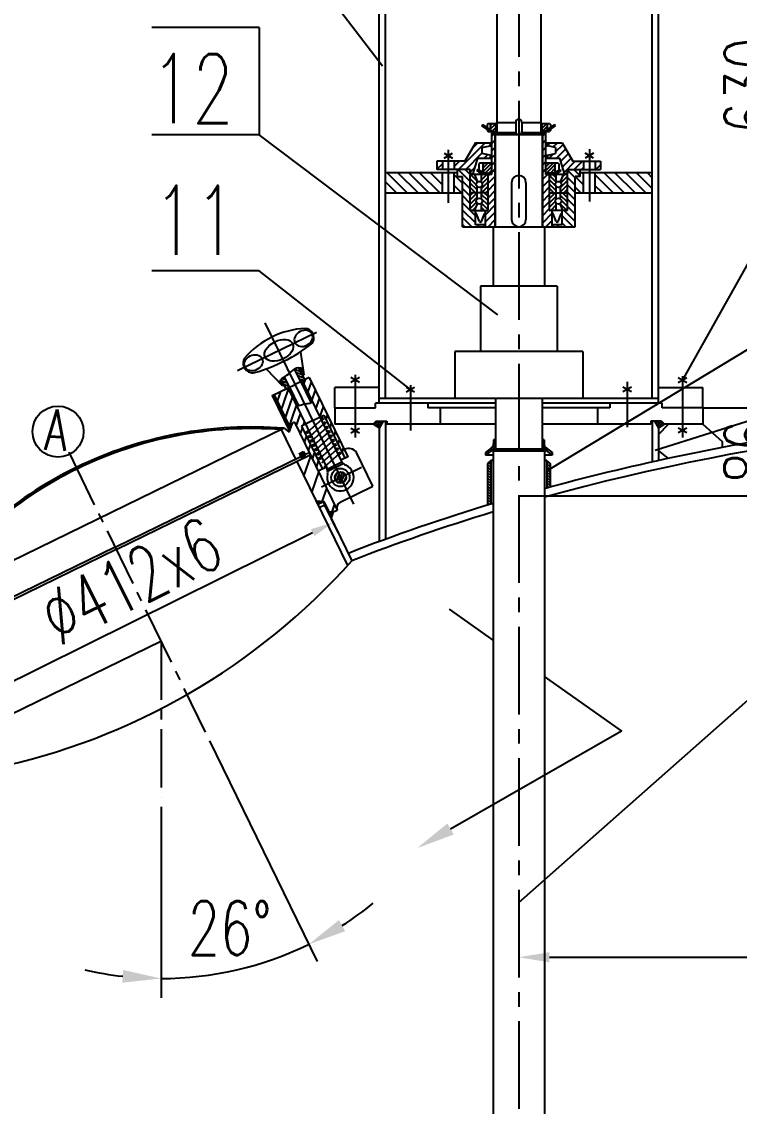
# Model space of a CAD drawing. Extents: x 946 to 3405, y -336 to 946.
# Drawn here: x 1043.8 to 1090.6, y 690.7 to 761.4 of the extents above; entities that cross this region are included whole.
import ezdxf

# ---------------------------------------------------------------- set-up
doc = ezdxf.new("R2010")
doc.units = 0
doc.header["$MEASUREMENT"] = 0
doc.linetypes.add('ACAD_ISO02W100', pattern=[15, 12, -3])
doc.linetypes.add('CENTER2', pattern=[28.575, 19.05, -3.175, 3.175, -3.175])
doc.layers.get('0').update_dxf_attribs({"linetype": 'CONTINUOUS'})
doc.layers.get('DEFPOINTS').update_dxf_attribs({"linetype": 'CONTINUOUS'})
for name, color, linetype in [('1轮廓实线层', 7, 'CONTINUOUS'), ('5剖面线层', 2, 'CONTINUOUS'), ('6文字层', 3, 'CONTINUOUS'), ('中心线', 1, 'CENTER2'), ('标注线', 3, 'CONTINUOUS'), ('粗实线', 7, 'CONTINUOUS'), ('细实线', 4, 'CONTINUOUS'), ('虚线', 2, 'ACAD_ISO02W100')]:
    doc.layers.add(name, color=color, linetype=linetype)
doc.styles.add('STYLE1', font='romans.shx', dxfattribs={"width": 0.7, "height": 3.5, "bigfont": 'hz129.shx'})
doc.dimstyles.new('ISO-25', dxfattribs={"dimtxt": 2.5, "dimasz": 2.5, "dimexe": 1.25, "dimexo": 0.625, "dimtad": 1, "dimdec": 0, "dimlfac": 4, "dimdsep": 46, "dimtxsty": 'STYLE1', "dimcen": 0, "dimclrd": 256, "dimclre": 256, "dimclrt": 256, "dimadec": 0, "dimazin": 0, "dimtfac": 1, "dimtdec": 0, "dimtmove": 0, "dimatfit": 3, "dimfxl": 1, "dimtolj": 1, "dimtzin": 0, "dimarcsym": 0})
doc.dimstyles.get("Standard").update_dxf_attribs({"dimtxt": 2.5, "dimasz": 2.5, "dimexe": 1.25, "dimexo": 0.625, "dimtad": 1, "dimdec": 0, "dimlfac": 4, "dimzin": 4, "dimdsep": 46, "dimtxsty": 'STYLE1', "dimcen": 0, "dimclrd": 256, "dimclre": 256, "dimclrt": 256, "dimadec": 0, "dimazin": 0, "dimtfac": 1, "dimtdec": 0, "dimtmove": 0, "dimatfit": 3, "dimfxl": 1, "dimtolj": 1, "dimtzin": 0, "dimarcsym": 0})
pattern_1 = [(45, (1342.31885, 1103.3394), (0.2358201, -0.2358201), [])]
pattern_2 = [(135, (1382.1923, 1126.76733), (0.35373017, 0.35373017), [])]
pattern_3 = [(45, (1342.31885, 1103.3394), (0.14149207, -0.14149207), [])]
pattern_4 = [(135, (1342.31885, 1103.3394), (0.14149207, 0.14149207), [])]
pattern_5 = [(135, (1342.31885, 1103.3394), (0.2358201, 0.2358201), [])]
pattern_6 = [(225, (903.54161, 856.90029), (-0.11791006, 0.11791006), [])]
pattern_7 = [(45, (1104.10958, 759.10828), (0.08984746, -0.08984746), []), (315, (1104.10958, 759.10828), (-0.08984746, -0.08984746), [])]

# ---------------------------------------------------------------- blocks, each defined once
blk = doc.blocks.new('*D268')
at = {"layer": 'DEFPOINTS', "color": 0}
for p in [(1088.259, 736.204), (1093.874, 736.204), (1076.253, 730.47)]:
    blk.add_point(p, dxfattribs=at)
at = {"layer": '标注线', "lineweight": -2}
for p, q in [((1088.259, 736.204), (1095.124, 736.204)), ((1093.874, 731.97), (1093.874, 734.704)), ((1076.253, 730.47), (1095.124, 730.47))]:
    blk.add_line(p, q, dxfattribs=at)
at = {"layer": '标注线'}
for points in [[(1093.624, 734.704), (1094.124, 734.704), (1093.874, 736.204)], [(1093.624, 731.97), (1094.124, 731.97), (1093.874, 730.47)]]:
    blk.add_solid(points, dxfattribs=at)
at = {"layer": '标注线', "insert": (1091.424, 733.337), "char_height": 3.5, "attachment_point": 5, "rotation": 90, "style": 'STYLE1'}
blk.add_mtext('\\A1;86', dxfattribs=at)
blk = doc.blocks.new('*D269')
at = {"layer": 'DEFPOINTS', "color": 0}
for p in [(1085.357, 778.207), (1093.874, 778.207), (1088.259, 736.204)]:
    blk.add_point(p, dxfattribs=at)
at = {"layer": '标注线', "lineweight": -2}
for p, q in [((1085.357, 778.207), (1095.124, 778.207)), ((1093.874, 737.704), (1093.874, 776.707)), ((1088.259, 736.204), (1095.124, 736.204))]:
    blk.add_line(p, q, dxfattribs=at)
at = {"layer": '标注线'}
for points in [[(1093.624, 776.707), (1094.124, 776.707), (1093.874, 778.207)], [(1093.624, 737.704), (1094.124, 737.704), (1093.874, 736.204)]]:
    blk.add_solid(points, dxfattribs=at)
at = {"layer": '标注线', "insert": (1091.424, 757.205), "char_height": 3.5, "attachment_point": 5, "rotation": 90, "style": 'STYLE1'}
blk.add_mtext('\\A1;630', dxfattribs=at)
blk = doc.blocks.new('*D274')
at = {"layer": 'DEFPOINTS', "color": 0}
for p in [(1076.253, 702.633), (1122.919, 702.561), (1122.919, 700.398)]:
    blk.add_point(p, dxfattribs=at)
at = {"layer": '标注线', "lineweight": -2}
for p, q in [((1076.253, 702.008), (1076.253, 699.148)), ((1122.919, 701.936), (1122.919, 699.148)), ((1078.253, 700.398), (1120.919, 700.398))]:
    blk.add_line(p, q, dxfattribs=at)
at = {"layer": '标注线'}
for points in [[(1078.253, 700.731), (1078.253, 700.065), (1076.253, 700.398)], [(1120.919, 700.731), (1120.919, 700.065), (1122.919, 700.398)]]:
    blk.add_solid(points, dxfattribs=at)
at = {"layer": '标注线', "insert": (1100.121, 702.848), "char_height": 3.5, "attachment_point": 5, "style": 'STYLE1'}
blk.add_mtext('\\A1;700', dxfattribs=at)
blk = doc.blocks.new('*D276')
at = {"layer": 'DEFPOINTS', "color": 0}
for p in [(1064.15, 728.739), (1064.473, 728.086), (1040.278, 716.096)]:
    blk.add_point(p, dxfattribs=at)
at = {"layer": '标注线', "lineweight": -2}
for p, q in [((1064.473, 728.086), (1063.595, 729.859)), ((1041.299, 717.416), (1062.806, 728.073)), ((1040.278, 716.096), (1039.4, 717.87))]:
    blk.add_line(p, q, dxfattribs=at)
at = {"layer": '标注线'}
for points in [[(1062.695, 728.297), (1062.917, 727.849), (1064.15, 728.739)], [(1041.188, 717.64), (1041.41, 717.192), (1039.955, 716.75)]]:
    blk.add_solid(points, dxfattribs=at)
at = {"layer": '标注线', "insert": (1050.964, 724.94), "char_height": 3.5, "attachment_point": 5, "rotation": 26.36021, "style": 'STYLE1'}
blk.add_mtext('\\A1;%%c412x6', dxfattribs=at)
blk = doc.blocks.new('*D340')
at = {"layer": '6文字层', "lineweight": -2}
for p, q in [((1067.597, 795.74), (998.501, 795.74)), ((999.751, 793.24), (999.751, 498.134)), ((1023.894, 495.634), (998.501, 495.634))]:
    blk.add_line(p, q, dxfattribs=at)
at = {"layer": '6文字层'}
for points in [[(999.334, 793.24), (1000.167, 793.24), (999.751, 795.74)], [(999.334, 498.134), (1000.167, 498.134), (999.751, 495.634)]]:
    blk.add_solid(points, dxfattribs=at)
at = {"layer": 'DEFPOINTS', "color": 0}
for p in [(1068.222, 795.74), (999.751, 495.634), (1024.519, 495.634)]:
    blk.add_point(p, dxfattribs=at)
at = {"layer": '6文字层', "insert": (997.376, 640), "char_height": 3.5, "attachment_point": 5, "rotation": 90, "style": 'STYLE1'}
blk.add_mtext('\\A1;4502', dxfattribs=at)

msp = doc.modelspace()

# ---------------------------------------------------------------- hatches: boundary and pattern name
at = {"layer": '5剖面线层'}
h = msp.add_hatch(dxfattribs=at)
h.set_pattern_fill('ANSI31', color=256, scale=0.667, angle=26, style=0)
h.set_pattern_definition([(71, (1001.406565, 634.09803), (-0.07883261, 0.027144245), [])])
h.paths.add_polyline_path([(1062.1362, 738.31218), (1062.22501, 738.35549), (1062.16852, 738.76668, 0.12971807), (1061.88452, 738.82818)])
h.paths.add_polyline_path([(1060.74963, 738.05079), (1060.62251, 737.87406), (1060.82039, 737.67042), (1060.91309, 737.71563)])
h = msp.add_hatch(dxfattribs=at)
h.set_pattern_fill('ANSI31', color=256, scale=1.334, angle=116, style=0)
h.set_pattern_definition([(161, (1005.61975, 636.15294), (-0.0542885, -0.15766522), [])])
h.paths.add_polyline_path([(1060.96478, 738.22326, -0.01013665), (1060.79569, 738.11483), (1060.74963, 738.05079), (1061.05011, 737.43471), (1061.29187, 737.55262)])
h.paths.add_polyline_path([(1062.02756, 737.91144), (1062.27321, 738.03125), (1061.88452, 738.82818, 0.12111753), (1061.62366, 738.75153, -0.0002781), (1061.61967, 738.74774)])
h = msp.add_hatch(dxfattribs=at)
h.set_pattern_fill('ANSI31', color=256, scale=0.1334, angle=26, style=0)
h.set_pattern_definition([(71, (1081.81563, 732.1742), (-0.40047, 0.137893), [])])
h.paths.add_polyline_path([(1061.36608, 734.85951), (1061.4895, 735.21476), (1061.61464, 735.27579), (1063.17662, 732.07326), (1063.44709, 732.20518), (1062.07694, 735.01442), (1062.3415, 735.14346), (1061.19057, 737.50321), (1060.29072, 737.06433)])
h.paths.add_polyline_path([(1060.29072, 737.06433), (1060.17082, 737.00585), (1061.30434, 734.68179), (1061.36608, 734.85951)])
h.paths.add_polyline_path([(1063.27979, 735.60109), (1063.54436, 735.73013), (1064.91451, 732.92089), (1065.10785, 733.01519), (1062.58676, 738.18418), (1062.12886, 737.96085)])
h = msp.add_hatch(dxfattribs=at)
h.set_pattern_fill('ANSI31', color=256, style=0)
h.set_pattern_definition([(135, (2245.8386, 27.42473), (0.088388348, 0.088388348), [])])
h.paths.add_polyline_path([(1077.77002, 733.72237), (1077.77018, 734.11795), (1077.90358, 734.11795), (1077.90358, 733.85508, 0.23023898), (1078.03113, 733.59277), (1078.42051, 733.28705), (1078.42051, 733.11745), (1077.84671, 733.56796, -0.2252383)])
h.paths.add_polyline_path([(1074.60193, 734.11795), (1074.73533, 734.11795), (1074.73533, 733.72535, -0.23023898), (1074.6588, 733.56796), (1074.08501, 733.11745), (1074.08501, 733.28705), (1074.47438, 733.59277, 0.23023898), (1074.60193, 733.85508)])
edge = h.paths.add_edge_path()
edge.add_line((1074.21841, 732.58385), (1074.41851, 732.78395))
edge.add_line((1074.41851, 732.78395), (1074.41851, 729.92921))
edge.add_spline(control_points=[(1074.41851, 729.92921), (1074.35176, 729.909), (1074.28506, 729.88875), (1074.21841, 729.86846)], knot_values=[4.16538475, 4.16538475, 4.16538475, 4.16538475, 4.16788297, 4.16788297, 4.16788297, 4.16788297], degree=3, periodic=0)
edge.add_line((1074.21841, 729.86846), (1074.21841, 732.58385))
edge = h.paths.add_edge_path()
edge.add_line((1078.08701, 732.78395), (1078.28711, 732.58385))
edge.add_line((1078.28711, 732.58385), (1078.28711, 731.03835))
edge.add_spline(control_points=[(1078.28711, 731.03835), (1078.22036, 731.02025), (1078.15366, 731.00212), (1078.08701, 730.98394)], knot_values=[4.21305127, 4.21305127, 4.21305127, 4.21305127, 4.21548247, 4.21548247, 4.21548247, 4.21548247], degree=3, periodic=0)
edge.add_line((1078.08701, 730.98394), (1078.08701, 732.78395))
h = msp.add_hatch(dxfattribs=at)
h.set_pattern_fill('ANSI31', color=256, scale=6.67, angle=26, style=0)
h.set_pattern_definition([(71, (1007.6247, 632.0422), (-0.788326, 0.2714424), [])])
h.paths.add_polyline_path([(1062.65377, 733.14525), (1061.77064, 732.71452), (1063.0147, 730.16383, -0.51926139), (1063.86176, 730.02789, -0.01027), (1063.8708, 730.00834), (1064.21236, 729.94967)])
h.paths.add_polyline_path([(1064.40813, 729.54828), (1064.21236, 729.94967), (1063.8708, 730.00834, -0.24067724), (1063.84235, 729.53197), (1063.88617, 729.44212), (1064.15232, 729.42351)])
h.paths.add_polyline_path([(1063.0147, 730.16383), (1063.02672, 730.13918), (1063.10355, 730.1338), (1063.56454, 730.10157), (1063.84235, 729.53197, 0.25156906), (1063.86176, 730.02789, 0.51926139)])
h = msp.add_hatch(dxfattribs=at)
h.set_pattern_fill('ANSI37', color=256, scale=0.5336, angle=116, style=0)
h.set_pattern_definition([(161, (1007.624676, 632.04223), (-0.021715396, -0.06306609), []), (251, (1007.624676, 632.04223), (0.06306609, -0.021715396), [])])
h.paths.add_polyline_path([(1063.10355, 730.1338), (1063.02672, 730.13918), (1063.14489, 729.89689), (1063.50459, 730.07233), (1063.79883, 729.46905, 0.03652286), (1063.84235, 729.53197), (1063.56454, 730.10157)])
h.paths.add_polyline_path([(1063.88617, 729.44212), (1063.84235, 729.53197, -0.03652286), (1063.79883, 729.46905), (1064.01365, 729.02859), (1064.14751, 729.42385)])
at = {"layer": '标注线'}
h = msp.add_hatch(dxfattribs=at)
h.set_pattern_fill('ANSI31', color=256, scale=1.334, angle=-90, style=0)
h.set_pattern_definition([(225, (902.61909, 870.9952), (-0.11791006, 0.11791006), [])])
h.paths.add_polyline_path([(1077.75351, 754.74913), (1078.11065, 754.74913), (1078.11065, 754.21553), (1077.75351, 754.21553)])
h.paths.add_polyline_path([(1077.68681, 754.71578), (1077.74457, 754.74913), (1077.75351, 754.74913), (1077.75351, 754.21553), (1077.74457, 754.21553), (1077.68681, 754.24888)])
h.paths.add_polyline_path([(1074.75201, 754.74913), (1074.76094, 754.74913), (1074.81871, 754.71578), (1074.81871, 754.24888), (1074.76094, 754.21553), (1074.75201, 754.21553)])
h.paths.add_polyline_path([(1074.75201, 754.21553), (1074.39486, 754.21553), (1074.39486, 754.74913), (1074.75201, 754.74913)])
h = msp.add_hatch(dxfattribs=at)
h.set_pattern_fill('ANSI31', color=256, scale=2.668, angle=90, style=0)
h.set_pattern_definition(pattern_1)
h.paths.add_polyline_path([(1074.25176, 751.41413), (1074.48521, 751.41413), (1074.48521, 754.14883), (1074.71866, 754.14883), (1074.71866, 748.07913), (1074.71866, 748.01243), (1074.08501, 748.01243), (1074.08501, 748.90623, -0.00234515), (1074.08591, 748.90635, 0.00234515), (1074.08501, 748.90623), (1074.08501, 749.07963), (1074.21841, 749.07963, 0.41421356), (1074.25176, 749.11298)])
h = msp.add_hatch(dxfattribs=at)
h.set_pattern_fill('ANSI31', color=256, scale=2.668, angle=90, style=0)
h.set_pattern_definition(pattern_1)
h.paths.add_polyline_path([(1078.25376, 751.41413), (1078.02031, 751.41413), (1078.02031, 754.14883), (1077.78686, 754.14883), (1077.78686, 748.07913), (1077.78686, 748.01243), (1078.42051, 748.01243), (1078.42051, 748.90623, 0.00837617), (1078.41728, 748.90664, -0.00837617), (1078.42051, 748.90623), (1078.42051, 749.07963), (1078.28711, 749.07963, -0.41421356), (1078.25376, 749.11298)])
h = msp.add_hatch(dxfattribs=at)
h.set_pattern_fill('ANSI31', color=256, scale=2.668, angle=90, style=0)
h.set_pattern_definition(pattern_1)
h.paths.add_polyline_path([(1081.58876, 751.74763), (1081.23858, 751.74763), (1081.23858, 752.28123), (1081.58876, 752.28123)])
h.paths.add_polyline_path([(1079.78067, 752.28123), (1080.47153, 752.28123), (1080.47153, 751.74763), (1079.42101, 751.74763), (1079.42101, 751.48083), (1079.22091, 751.48083), (1078.92076, 752.48133), (1078.12036, 752.48133), (1078.12036, 752.68143), (1078.65396, 752.78148), (1078.65396, 753.18168), (1078.12036, 753.28173), (1078.12036, 753.48183), (1079.08751, 753.48183)])
h.paths.add_polyline_path([(1073.58476, 752.48133), (1073.28461, 751.48083), (1073.08451, 751.48083), (1073.08451, 751.74763), (1072.03398, 751.74763), (1072.03398, 752.28123), (1072.72484, 752.28123), (1073.41801, 753.48183), (1074.38516, 753.48183), (1074.38516, 753.28173), (1073.85156, 753.18168), (1073.85156, 752.78148), (1074.38516, 752.68143), (1074.38516, 752.48133)])
h.paths.add_polyline_path([(1070.91676, 752.28123), (1071.26693, 752.28123), (1071.26693, 751.74763), (1070.91676, 751.74763)])
h = msp.add_hatch(dxfattribs=at)
h.set_pattern_fill('ANSI31', color=256, scale=4.002, style=0)
h.set_pattern_definition(pattern_2)
h.paths.add_polyline_path([(1072.03398, 751.54753), (1072.25076, 751.54753), (1072.25076, 751.28073), (1072.58426, 751.28073), (1072.58426, 750.21353), (1072.03398, 750.21353)])
h.paths.add_polyline_path([(1071.26693, 751.54753), (1071.26693, 750.21353), (1067.54841, 750.21353), (1067.54841, 751.54753)])
h = msp.add_hatch(dxfattribs=at)
h.set_pattern_fill('ANSI31', color=256, scale=2.668, style=0)
h.set_pattern_definition(pattern_5)
h.paths.add_polyline_path([(1073.08451, 749.07963), (1073.25126, 749.07963), (1073.41801, 749.07963), (1073.41801, 748.90623, 0.00245874), (1073.41706, 748.90636, -0.00245874), (1073.41801, 748.90623), (1073.41801, 748.14583), (1074.01831, 748.14583), (1074.01831, 748.01243), (1072.58426, 748.01243), (1072.58426, 751.28073), (1072.25076, 751.28073), (1072.25076, 751.74763), (1073.08451, 751.74763), (1073.08451, 751.48083)])
h = msp.add_hatch(dxfattribs=at)
h.set_pattern_fill('ANSI31', color=256, scale=1.334, angle=-90, style=0)
h.set_pattern_definition(pattern_6)
h.paths.add_polyline_path([(1074.38516, 751.54237), (1074.33633, 751.51418), (1073.89863, 751.51418), (1073.89863, 752.18118), (1074.33633, 752.18118), (1074.38516, 752.15299)])
h.paths.add_polyline_path([(1074.38516, 752.15299), (1074.45186, 752.11448), (1074.45186, 751.58088), (1074.38516, 751.54237)])
h = msp.add_hatch(dxfattribs=at)
h.set_pattern_fill('ANSI31', color=256, scale=1.334, angle=-90, style=0)
h.set_pattern_definition(pattern_6)
h.paths.add_polyline_path([(1078.60689, 751.51418), (1078.16919, 751.51418), (1078.12036, 751.54237), (1078.12036, 752.15299), (1078.16919, 752.18118), (1078.60689, 752.18118)])
h.paths.add_polyline_path([(1078.12036, 751.54237), (1078.05366, 751.58088), (1078.05366, 752.11448), (1078.12036, 752.15299)])
h = msp.add_hatch(dxfattribs=at)
h.set_pattern_fill('ANSI31', color=256, scale=2.668, style=0)
h.set_pattern_definition(pattern_5)
h.paths.add_polyline_path([(1079.92126, 751.28073), (1080.25476, 751.28073), (1080.25476, 751.74763), (1079.42101, 751.74763), (1079.42101, 751.48083), (1079.42101, 749.07963), (1079.25426, 749.07963), (1079.08751, 749.07963), (1079.08751, 748.90623, -0.00245874), (1079.08845, 748.90636, 0.00245874), (1079.08751, 748.90623), (1079.08751, 748.14583), (1078.48721, 748.14583), (1078.48721, 748.01243), (1079.92126, 748.01243)])
h = msp.add_hatch(dxfattribs=at)
h.set_pattern_fill('ANSI31', color=256, scale=4.002, style=0)
h.set_pattern_definition(pattern_2)
h.paths.add_polyline_path([(1084.95711, 751.54753), (1084.95711, 750.21353), (1081.23858, 750.21353), (1081.23858, 751.54753)])
h.paths.add_polyline_path([(1079.92126, 751.28073), (1080.25476, 751.28073), (1080.25476, 751.54753), (1080.47153, 751.54753), (1080.47153, 750.21353), (1079.92126, 750.21353)])
h = msp.add_hatch(dxfattribs=at)
h.set_pattern_fill('ANSI31', color=256, scale=1.6008, angle=90, style=0)
h.set_pattern_definition(pattern_3)
h.paths.add_polyline_path([(1073.81874, 750.90073), (1073.81874, 751.41413), (1074.25176, 751.41413), (1074.25176, 750.22732), (1073.81874, 750.22732), (1073.81874, 750.64407, 0.18267581), (1073.86725, 750.7724, 0.18267581)])
h.paths.add_polyline_path([(1073.52772, 749.5539), (1073.52772, 749.46705), (1073.3792, 749.07963), (1073.25126, 749.07963), (1073.08451, 749.07963), (1073.08451, 750.22732), (1073.52772, 750.22732), (1073.52772, 749.81056, 0.18267581), (1073.47921, 749.68223, 0.18267581)])
h = msp.add_hatch(dxfattribs=at)
h.set_pattern_fill('ANSI31', color=256, scale=1.6008, style=0)
h.set_pattern_definition(pattern_4)
h.paths.add_polyline_path([(1073.52772, 750.22732), (1073.08451, 750.22732), (1073.08451, 751.41413), (1073.3642, 751.41413), (1073.52772, 750.98758), (1073.52772, 750.90073, 0.18267581), (1073.47921, 750.7724, 0.18267581), (1073.52772, 750.64407)])
h = msp.add_hatch(dxfattribs=at)
h.set_pattern_fill('ANSI31', color=256, scale=1.6008, style=0)
h.set_pattern_definition(pattern_4)
h.paths.add_polyline_path([(1078.25376, 751.41413), (1078.48721, 751.41413), (1078.49052, 751.41567), (1078.68677, 751.41567), (1078.68677, 750.90073, 0.18267581), (1078.63827, 750.7724, 0.18267581), (1078.68677, 750.64407), (1078.68677, 750.22732), (1078.25376, 750.22732)])
h = msp.add_hatch(dxfattribs=at)
h.set_pattern_fill('ANSI31', color=256, scale=1.6008, angle=90, style=0)
h.set_pattern_definition(pattern_3)
h.paths.add_polyline_path([(1079.42101, 750.22732), (1078.9778, 750.22732), (1078.9778, 750.64407, 0.18267581), (1079.0263, 750.7724, 0.18267581), (1078.9778, 750.90073), (1078.9778, 750.98758), (1079.14191, 751.41567), (1079.42101, 751.41567)])
h = msp.add_hatch(dxfattribs=at)
h.set_pattern_fill('ANSI31', color=256, scale=1.6008, style=0)
h.set_pattern_definition(pattern_4)
h.paths.add_polyline_path([(1074.25176, 749.11298, -0.41421356), (1074.21841, 749.07963), (1073.81874, 749.07963), (1073.81874, 749.5539, 0.18267581), (1073.86725, 749.68223, 0.18267581), (1073.81874, 749.81056), (1073.81874, 750.22732), (1074.25176, 750.22732)])
h = msp.add_hatch(dxfattribs=at)
h.set_pattern_fill('ANSI31', color=256, scale=1.6008, angle=90, style=0)
h.set_pattern_definition(pattern_3)
h.paths.add_polyline_path([(1078.68677, 749.5539), (1078.68677, 749.07963), (1078.42051, 749.07963), (1078.28711, 749.07963, -0.41421356), (1078.25376, 749.11298), (1078.25376, 750.22732), (1078.68677, 750.22732), (1078.68677, 749.81056, 0.18267581), (1078.63827, 749.68223, 0.18267581)])
h = msp.add_hatch(dxfattribs=at)
h.set_pattern_fill('ANSI31', color=256, scale=1.6008, style=0)
h.set_pattern_definition(pattern_4)
h.paths.add_polyline_path([(1078.9778, 750.22732), (1079.42101, 750.22732), (1079.42101, 749.07963), (1079.12632, 749.07963), (1078.9778, 749.46705), (1078.9778, 749.5539, 0.18267581), (1079.0263, 749.68223, 0.18267581), (1078.9778, 749.81056)])
h = msp.add_hatch(dxfattribs=at)
h.set_pattern_fill('ANSI37', color=256, scale=0.04002, angle=90, style=0)
h.set_pattern_definition(pattern_7)
h.paths.add_polyline_path([(1067.14821, 734.87731), (1066.74801, 735.13933), (1066.94811, 735.33943), (1067.41501, 735.33943)])
h = msp.add_hatch(dxfattribs=at)
h.set_pattern_fill('ANSI37', color=256, scale=0.04002, angle=90, style=0)
h.set_pattern_definition(pattern_7)
h.paths.add_polyline_path([(1085.35731, 734.87731), (1085.09051, 735.33943), (1085.55741, 735.33943), (1085.75751, 735.13933)])
at = {"layer": '细实线'}
for points in [[(1063.50935, 735.51243, 1), (1063.39698, 735.45762, 1)], [(1063.64636, 735.23151, 1), (1063.53399, 735.1767, 1)], [(1063.64636, 735.23151, 1), (1063.53399, 735.1767, 1)], [(1062.54248, 734.62015, 1), (1062.41746, 734.62015, 1)], [(1063.78338, 734.95058, 1), (1063.67101, 734.89578, 1)], [(1063.78338, 734.95058, 1), (1063.67101, 734.89578, 1)], [(1063.92039, 734.66966, 1), (1063.80802, 734.61485, 1)], [(1063.92039, 734.66966, 1), (1063.80802, 734.61485, 1)], [(1062.67317, 734.36663, 1), (1062.5608, 734.31182, 1)], [(1062.6795, 734.33922, 1), (1062.55448, 734.33922, 1)], [(1062.6795, 734.33922, 1), (1062.55448, 734.33922, 1)], [(1062.81019, 734.0857, 1), (1062.69782, 734.0309, 1)], [(1062.81019, 734.0857, 1), (1062.69782, 734.0309, 1)], [(1062.81651, 734.0583, 1), (1062.69149, 734.0583, 1)], [(1062.81651, 734.0583, 1), (1062.69149, 734.0583, 1)], [(1062.9472, 733.80478, 1), (1062.83483, 733.74997, 1)], [(1062.9472, 733.80478, 1), (1062.83483, 733.74997, 1)], [(1062.95353, 733.77738, 1), (1062.82851, 733.77738, 1)], [(1062.95353, 733.77738, 1), (1062.82851, 733.77738, 1)], [(1064.05741, 734.38874, 1), (1063.94504, 734.33393, 1)], [(1064.05741, 734.38874, 1), (1063.94504, 734.33393, 1)], [(1064.19442, 734.10781, 1), (1064.08206, 734.05301, 1)], [(1064.19442, 734.10781, 1), (1064.08206, 734.05301, 1)], [(1064.33144, 733.82689, 1), (1064.21907, 733.77208, 1)], [(1064.33144, 733.82689, 1), (1064.21907, 733.77208, 1)], [(1063.08422, 733.52385, 1), (1062.97185, 733.46905, 1)], [(1063.08422, 733.52385, 1), (1062.97185, 733.46905, 1)], [(1063.09054, 733.49645, 1), (1062.96552, 733.49645, 1)], [(1063.09054, 733.49645, 1), (1062.96552, 733.49645, 1)], [(1063.22123, 733.24293, 1), (1063.10886, 733.18812, 1)], [(1063.22123, 733.24293, 1), (1063.10886, 733.18812, 1)], [(1063.22756, 733.21553, 1), (1063.10254, 733.21553, 1)], [(1063.22756, 733.21553, 1), (1063.10254, 733.21553, 1)], [(1064.46846, 733.54596, 1), (1064.35609, 733.49116, 1)], [(1064.46846, 733.54596, 1), (1064.35609, 733.49116, 1)], [(1064.60547, 733.26504, 1), (1064.4931, 733.21023, 1)], [(1064.60547, 733.26504, 1), (1064.4931, 733.21023, 1)], [(1063.35825, 732.96201, 1), (1063.24588, 732.9072, 1)], [(1063.35825, 732.96201, 1), (1063.24588, 732.9072, 1)], [(1063.36458, 732.9346, 1), (1063.23955, 732.9346, 1)], [(1063.49527, 732.68108, 1), (1063.3829, 732.62628, 1)], [(1063.49527, 732.68108, 1), (1063.3829, 732.62628, 1)], [(1063.63228, 732.40016, 1), (1063.51991, 732.34535, 1)], [(1063.63228, 732.40016, 1), (1063.51991, 732.34535, 1)]]:
    msp.add_hatch(color=256, dxfattribs=at).paths.add_polyline_path(points)
h = msp.add_hatch(dxfattribs=at)
h.set_pattern_fill('ANSI37', color=256, scale=0.5336, angle=36, style=0)
h.set_pattern_definition([(81, (1001.406565, 634.09803), (-0.065878812, 0.01043418), []), (171, (1001.406565, 634.09803), (-0.01043418, -0.065878812), [])])
h.paths.add_polyline_path([(1062.03546, 733.03209, 1.1034435), (1062.30624, 733.16416), (1062.21453, 733.3522), (1061.94375, 733.22013)])
h = msp.add_hatch(dxfattribs=at)
h.set_pattern_fill('ANSI31', color=256, scale=1.334, angle=26, style=0)
h.set_pattern_definition([(71, (1001.40656, 634.09803), (-0.15766522, 0.0542885), [])])
h.paths.add_polyline_path([(1064.61925, 731.66408), (1064.45483, 732.00119, 0.41421356), (1064.28214, 731.49966)])
h.paths.add_polyline_path([(1064.95636, 731.8285, 0.41421356), (1064.45483, 732.00119), (1064.61925, 731.66408)])
h.paths.add_polyline_path([(1064.61925, 731.66408), (1064.78367, 731.32697, 0.41421356), (1064.95636, 731.8285)])
h.paths.add_polyline_path([(1064.61925, 731.66408), (1064.28214, 731.49966, 0.41421356), (1064.78367, 731.32697)])

# ---------------------------------------------------------------- linework, layer by layer
for p, q in [((1074.25176, 754.74913), (1074.18506, 754.68243)), ((1074.25176, 754.74913), (1074.18506, 754.68243)), ((1074.18506, 754.68243), (1074.18506, 754.28223)), ((1074.18506, 754.68243), (1074.18506, 754.28223)), ((1074.25176, 754.74913), (1074.81871, 754.74913)), ((1074.39486, 754.74913), (1074.39486, 754.21553)), ((1074.81871, 754.81583), (1074.81871, 754.21553)), ((1077.68681, 754.81583), (1077.68681, 754.21553)), ((1077.68681, 754.74913), (1078.25376, 754.74913)), ((1078.11065, 754.74913), (1078.11065, 754.21553)), ((1078.25376, 754.74913), (1078.32046, 754.68243)), ((1078.32046, 754.68243), (1078.32046, 754.28223)), ((1074.18506, 754.28223), (1074.25176, 754.21553)), ((1074.18506, 754.28223), (1074.25176, 754.21553)), ((1074.25176, 754.21553), (1074.82538, 754.21553)), ((1074.48521, 751.41413), (1074.48521, 754.14883)), ((1074.48521, 754.14883), (1076.0641, 754.14883)), ((1074.71866, 748.07913), (1074.71866, 754.14883)), ((1076.44141, 754.14883), (1078.02031, 754.14883)), ((1077.68014, 754.21553), (1078.25376, 754.21553)), ((1077.78686, 748.07913), (1077.78686, 754.14883)), ((1078.02031, 751.41413), (1078.02031, 754.14883)), ((1078.32046, 754.28223), (1078.25376, 754.21553)), ((1073.41801, 753.48183), (1072.72484, 752.28123)), ((1073.41801, 753.48183), (1074.48521, 753.48183)), ((1073.85156, 753.18168), (1074.38516, 753.28173)), ((1073.85156, 753.18168), (1073.85156, 752.78148)), ((1074.38516, 753.48183), (1074.38516, 753.28173)), ((1074.38516, 753.28173), (1074.48521, 753.28173)), ((1078.02031, 753.48183), (1079.08751, 753.48183)), ((1078.02031, 753.28173), (1078.12036, 753.28173)), ((1078.12036, 753.48183), (1078.12036, 753.28173)), ((1078.65396, 753.18168), (1078.12036, 753.28173)), ((1078.65396, 753.18168), (1078.65396, 752.78148)), ((1079.08751, 753.48183), (1079.78067, 752.28123)), ((1072.72484, 752.28123), (1070.91676, 752.28123)), ((1070.91676, 752.28123), (1070.91676, 751.74763)), ((1071.26693, 752.28123), (1071.26693, 751.74763)), ((1072.03398, 752.28123), (1072.03398, 751.74763)), ((1073.28461, 751.48083), (1073.58476, 752.48133)), ((1073.58476, 752.48133), (1074.48521, 752.48133)), ((1074.38516, 752.68143), (1073.85156, 752.78148)), ((1074.38516, 752.68143), (1074.38516, 752.48133)), ((1074.38516, 752.68143), (1074.48521, 752.68143)), ((1078.02031, 752.68143), (1078.12036, 752.68143)), ((1078.02031, 752.48133), (1078.92076, 752.48133)), ((1078.12036, 752.68143), (1078.65396, 752.78148)), ((1078.12036, 752.68143), (1078.12036, 752.48133)), ((1079.22091, 751.48083), (1078.92076, 752.48133)), ((1079.78067, 752.28123), (1081.58876, 752.28123)), ((1080.47153, 752.28123), (1080.47153, 751.74763)), ((1081.23858, 752.28123), (1081.23858, 751.74763)), ((1081.58876, 752.28123), (1081.58876, 751.74763)), ((1073.08451, 751.74763), (1070.91676, 751.74763)), ((1072.25076, 751.28073), (1072.25076, 751.74763)), ((1073.08451, 749.07963), (1073.08451, 751.74763)), ((1073.08451, 751.74763), (1073.08451, 751.48083)), ((1073.56034, 751.73807), (1073.51806, 751.6474)), ((1074.01831, 751.41413), (1073.51806, 751.6474)), ((1074.04049, 751.51418), (1073.56034, 751.73807)), ((1074.01831, 751.51418), (1074.48521, 751.51418)), ((1078.48721, 751.51418), (1078.02031, 751.51418)), ((1078.10262, 751.51418), (1078.46503, 751.51418)), ((1078.46503, 751.51418), (1078.94517, 751.73807)), ((1078.48721, 751.41413), (1078.98746, 751.6474)), ((1078.94517, 751.73807), (1078.98746, 751.6474)), ((1079.42101, 749.07963), (1079.42101, 751.74763)), ((1079.42101, 751.74763), (1081.58876, 751.74763)), ((1079.42101, 751.74763), (1079.42101, 751.48083)), ((1080.25476, 751.28073), (1080.25476, 751.74763)), ((1072.25076, 751.28073), (1072.58426, 751.28073)), ((1072.58426, 748.01243), (1072.58426, 751.28073)), ((1073.08451, 751.48083), (1073.28461, 751.48083)), ((1074.25176, 751.41413), (1073.08451, 751.41413)), ((1073.36361, 751.41567), (1073.52772, 750.98758)), ((1073.52772, 750.90073), (1073.52772, 750.98758)), ((1073.81874, 750.90073), (1073.81874, 751.41567)), ((1074.25176, 749.11298), (1074.25176, 751.41413)), ((1074.48521, 751.41413), (1074.25176, 751.41413)), ((1078.02031, 751.41413), (1078.48721, 751.41413)), ((1078.02031, 751.41413), (1078.25376, 751.41413)), ((1078.25376, 749.11298), (1078.25376, 751.41413)), ((1078.68677, 750.90073), (1078.68677, 751.41567)), ((1079.14191, 751.41567), (1078.9778, 750.98758)), ((1078.9778, 750.90073), (1078.9778, 750.98758)), ((1079.22091, 751.48083), (1079.42101, 751.48083)), ((1079.92126, 748.01243), (1079.92126, 751.28073)), ((1080.25476, 751.28073), (1079.92126, 751.28073)), ((1074.25176, 750.22732), (1073.08451, 750.22732)), ((1073.52772, 749.81056), (1073.52772, 750.64407)), ((1073.81874, 749.81056), (1073.81874, 750.64407)), ((1078.25376, 750.22732), (1079.42101, 750.22732)), ((1078.68677, 749.81056), (1078.68677, 750.64407)), ((1078.9778, 749.81056), (1078.9778, 750.64407)), ((1073.3822, 749.08747), (1073.52772, 749.46705)), ((1073.52772, 749.46705), (1073.52772, 749.5539)), ((1073.81874, 749.08747), (1073.81874, 749.5539)), ((1078.68677, 749.07963), (1078.68677, 749.5539)), ((1078.9778, 749.46705), (1078.9778, 749.5539)), ((1079.12632, 749.07963), (1078.9778, 749.46705)), ((1073.25126, 749.07963), (1073.08451, 749.07963)), ((1073.25126, 749.07963), (1074.21841, 749.07963)), ((1073.41801, 748.14583), (1073.41801, 749.07963)), ((1073.68965, 748.36174), (1073.4944, 748.84559)), ((1073.81336, 748.36174), (1074.00861, 748.84559)), ((1074.08501, 748.01243), (1074.08501, 749.07963)), ((1078.42051, 749.07963), (1078.28711, 749.07963)), ((1078.42051, 748.01243), (1078.42051, 749.07963)), ((1079.42101, 749.07963), (1078.42051, 749.07963)), ((1078.69215, 748.36174), (1078.4969, 748.84559)), ((1078.81586, 748.36174), (1079.01111, 748.84559)), ((1079.08751, 748.14583), (1079.08751, 749.07963)), ((1072.58426, 748.01243), (1079.92126, 748.01243)), ((1074.08501, 748.14583), (1073.41801, 748.14583)), ((1074.01831, 748.01243), (1074.01831, 748.14583)), ((1074.08501, 748.01243), (1078.42051, 748.01243)), ((1079.08751, 748.14583), (1078.42051, 748.14583)), ((1078.48721, 748.01243), (1078.48721, 748.14583)), ((1073.75151, 744.14383), (1073.75151, 739.87503)), ((1078.75401, 744.14383), (1073.75151, 744.14383)), ((1078.75401, 744.14383), (1078.75401, 739.87503)), ((1062.02045, 739.84438), (1062.22501, 738.35549)), ((1080.42151, 739.87503), (1072.08401, 739.87503)), ((1072.08401, 739.87503), (1072.08401, 736.80683)), ((1080.42151, 739.87503), (1080.42151, 736.80683)), ((1061.87868, 738.84016), (1062.27321, 738.03125)), ((1059.77306, 738.74826), (1060.82039, 737.67042)), ((1061.29187, 737.55262), (1060.96478, 738.22326)), ((1062.02756, 737.91144), (1061.61912, 738.74886)), ((1062.58676, 738.18418), (1061.65971, 737.73203)), ((1062.22501, 738.35549), (1062.1323, 738.31028)), ((1062.58676, 738.18418), (1065.10785, 733.01519)), ((1060.17082, 737.00585), (1061.65971, 737.73203)), ((1060.74963, 738.05079), (1061.05011, 737.43471)), ((1060.82039, 737.67042), (1060.91309, 737.71563)), ((1061.19057, 737.50321), (1063.72622, 732.30436)), ((1062.12886, 737.96085), (1064.66451, 732.76199)), ((1060.17082, 737.00585), (1061.30434, 734.68179)), ((1074.73533, 736.80683), (1074.73533, 733.51022)), ((1077.7713, 736.8062), (1077.76993, 733.51022)), ((1064.24676, 736.20653), (1064.24676, 735.13933)), ((1064.24676, 736.20366), (1066.91476, 736.20366)), ((1070.31646, 736.47333), (1070.31646, 736.20653)), ((1074.73533, 736.20366), (1070.31646, 736.20366)), ((1071.11686, 736.20366), (1071.11686, 735.13933)), ((1082.18906, 736.20366), (1077.77105, 736.20366)), ((1081.38866, 736.20366), (1081.38866, 735.13933)), ((1082.18906, 736.47333), (1082.18906, 736.20653)), ((1088.25876, 736.20366), (1085.59076, 736.20366)), ((1088.25876, 736.20653), (1088.25876, 735.13933)), ((1061.61464, 735.27579), (1061.4895, 735.21476)), ((1061.61464, 735.27579), (1064.40813, 729.54828)), ((1062.81065, 735.37227), (1062.07694, 735.01442)), ((1062.81065, 735.37227), (1063.54436, 735.73013)), ((1063.54436, 735.73013), (1064.91451, 732.92089)), ((1066.94811, 735.33943), (1066.74801, 735.13933)), ((1066.94811, 735.33943), (1067.64846, 735.33943)), ((1067.41501, 735.33943), (1067.14821, 734.87731)), ((1067.54841, 735.33943), (1067.54841, 727.63607)), ((1067.64846, 735.33943), (1067.64846, 735.13933)), ((1085.55741, 735.33943), (1084.85706, 735.33943)), ((1084.85706, 735.33943), (1084.85706, 735.13933)), ((1084.95711, 735.33943), (1084.95711, 732.67912)), ((1085.09051, 735.33943), (1085.35731, 734.87731)), ((1085.55741, 735.33943), (1085.75751, 735.13933)), ((1060.94105, 734.87305), (1037.03034, 723.21102)), ((1060.76133, 734.78539), (1061.69699, 732.86701)), ((1060.94105, 734.87305), (1061.28151, 734.6161)), ((1061.28151, 734.6161), (1061.4895, 735.21476)), ((1062.07694, 735.01442), (1063.44709, 732.20518)), ((1066.74801, 735.13933), (1064.24676, 735.13933)), ((1066.74801, 735.13933), (1067.14821, 734.87731)), ((1067.14821, 734.87731), (1067.14821, 727.48852)), ((1074.73533, 735.13933), (1067.64846, 735.13933)), ((1084.85706, 735.13933), (1077.77061, 735.13933)), ((1085.75751, 735.13933), (1085.35731, 734.87731)), ((1085.35731, 734.47266), (1086.02397, 735.13933)), ((1085.35731, 734.87731), (1085.35731, 732.76734)), ((1088.25876, 735.13933), (1085.75751, 735.13933)), ((1088.25876, 735.13933), (1089.50518, 734.00763)), ((1074.60193, 734.11795), (1074.60193, 733.85508)), ((1074.73533, 734.11795), (1074.60193, 734.11795)), ((1077.90358, 734.11795), (1077.77018, 734.11795)), ((1077.90358, 734.11795), (1077.90358, 733.85508)), ((1089.50518, 734.00763), (1089.50518, 733.6174)), ((1049.99559, 726.97145), (1062.65377, 733.14525)), ((1061.94375, 733.22013), (1062.21453, 733.3522)), ((1061.94375, 733.22013), (1062.03546, 733.03209)), ((1062.21453, 733.3522), (1062.30624, 733.16416)), ((1062.30624, 733.16416), (1062.5724, 733.29397)), ((1066.73292, 731.09533), (1065.66419, 733.28653)), ((1074.08501, 733.28705), (1074.08501, 733.11745)), ((1074.58526, 733.11745), (1074.08501, 733.11745)), ((1077.76993, 733.51022), (1074.73533, 733.51022)), ((1078.42051, 733.11745), (1077.92026, 733.11745)), ((1078.42051, 733.28705), (1078.42051, 733.11745)), ((1086.02397, 732.91184), (1085.35902, 733.434)), ((1049.92135, 727.12365), (1062.03546, 733.03209)), ((1061.77064, 732.71452), (1065.08391, 725.92132)), ((1063.76117, 732.21635), (1064.71234, 732.68027)), ((1063.78745, 732.08075), (1064.80302, 732.57608)), ((1065.10785, 733.01519), (1064.64994, 732.79185)), ((1074.21841, 732.58385), (1074.21841, 729.86846)), ((1074.41851, 732.78395), (1074.41851, 729.92921)), ((1074.58526, 732.78395), (1074.41851, 732.78395)), ((1078.08701, 732.78395), (1077.92026, 732.78395)), ((1078.08701, 732.78395), (1078.08701, 730.98394)), ((1078.28711, 732.58385), (1078.28711, 731.03835)), ((1063.71166, 732.33422), (1063.16948, 732.06978)), ((1064.5979, 730.05401), (1066.73292, 731.09533)), ((1063.02672, 730.13918), (1063.56454, 730.10157)), ((1063.50459, 730.07233), (1063.14489, 729.89689)), ((1063.23261, 729.71704), (1063.59231, 729.89248)), ((1063.50459, 730.07233), (1065.37294, 726.24164)), ((1063.88617, 729.44212), (1063.56454, 730.10157)), ((1063.88617, 729.44212), (1064.15232, 729.42351)), ((1064.14642, 729.42063), (1064.01365, 729.02859)), ((1064.15232, 729.42351), (1064.40813, 729.54828)), ((1049.99579, 726.97154), (1037.33741, 720.79764)), ((1049.92135, 727.12365), (1037.80725, 721.2152))]:
    msp.add_line(p, q)
at = {"linetype": 'Continuous'}
for p, q in [((1073.71816, 752.18118), (1073.65146, 752.11448)), ((1073.65146, 752.11448), (1073.65146, 751.58088)), ((1073.65146, 751.58088), (1073.71816, 751.51418)), ((1073.71816, 752.18118), (1074.48521, 752.18118)), ((1073.71816, 751.51418), (1074.48521, 751.51418)), ((1073.89863, 752.18118), (1073.89863, 751.51418)), ((1078.02031, 752.18118), (1078.78736, 752.18118)), ((1078.02031, 751.51418), (1078.78736, 751.51418)), ((1078.60689, 752.18118), (1078.60689, 751.51418)), ((1078.78736, 752.18118), (1078.85406, 752.11448)), ((1078.85406, 751.58088), (1078.78736, 751.51418)), ((1078.85406, 752.11448), (1078.85406, 751.58088))]:
    msp.add_line(p, q, dxfattribs=at)
for centre, radius in [((1073.67323, 750.7724), 0.19402), ((1078.83229, 750.7724), 0.19402), ((1073.67323, 749.68223), 0.19402), ((1078.83229, 749.68223), 0.19402), ((1064.61925, 731.66408), 0.59386), ((1064.61925, 731.66408), 0.37507)]:
    msp.add_circle(centre, radius)
for centre, radius, start, end in [((1073.40407, 748.81023), 0.09701, 21.3798961, 82.2001795), ((1074.09894, 748.81023), 0.09701, 97.7998205, 158.6201039), ((1074.21841, 749.11298), 0.03335, 270, 0), ((1078.28711, 749.11298), 0.03335, 180, 270), ((1078.40657, 748.81023), 0.09701, 21.3798961, 82.2001795), ((1079.10144, 748.81023), 0.09701, 97.7998205, 158.6201039), ((1073.75151, 748.3867), 0.0667, 201.9757191, 338.0242812), ((1078.75401, 748.3867), 0.0667, 201.9757188, 338.0242809), ((1062.61882, 735.76556), 5.62601, 92.944025, 139.055975), ((1062.26837, 740.76207), 0.62511, 333.4125151, 84.3538318), ((1055.94903, 749.23818), 11.1652, 286.0641134, 307.4609905), ((1062.54787, 740.62218), 0.31256, 307.9164971, 333.4125151), ((1058.89728, 739.11788), 0.62511, 147.6461682, 258.5874849), ((1058.89239, 739.45746), 0.95971, 262.8894448, 278.7622561), ((1058.81395, 708.89113), 26.06884, 85.3197098, 115.9995038), ((1058.85326, 708.81054), 26.04484, 85.7986902, 115.9995034), ((1062.17736, 733.08478), 0.15137, 200.3691334, 31.6308666), ((1065.14641, 732.95172), 0.61661, 32.8880968, 116.0106603), ((1064.61925, 731.66408), 0.87516, 165.8699377, 66.1300623), ((1065.22635, 733.03603), 0.62511, 206, 246.1300623), ((1058.81395, 708.89113), 26.06884, 115.9995038, 146.6802902), ((1058.85326, 708.81054), 26.04484, 115.9995034, 146.2013098), ((1063.16437, 732.03033), 0.62511, 345.8699377, 26), ((1064.78746, 729.69465), 0.40629, 117.8122971, 201.621196), ((1033.06636, 755.10192), 43.3201, 281.8135009, 318.2247816)]:
    msp.add_arc(centre, radius, start, end)
at = {"extrusion": (0, 0, -1)}
msp.add_ellipse((1062.2123, 740.73523), major_axis=(0.56185, 0.27403), ratio=0.79704279, dxfattribs=at)
for centre, major_axis, ratio in [((1060.60718, 739.95251), (-0.90181, -0.43984), 0.61994299), ((1058.95296, 739.14554), (-0.56185, -0.27403), 0.79704279)]:
    msp.add_ellipse(centre, major_axis=major_axis, ratio=ratio)
for start_param, end_param in [(4.20930172, 5.21547624), (5.25674198, 5.37676512)]:
    msp.add_ellipse((1122.9193, 689.5009), major_axis=(-93.33333, 0), ratio=0.5, start_param=start_param, end_param=end_param)
msp.add_open_spline([(1167.91834, 730.93837), (1163.66697, 732.10321), (1159.23635, 733.1028), (1148.32721, 735.07), (1141.72929, 735.87018), (1128.34444, 736.74393), (1121.55801, 736.81746), (1108.11043, 736.23449), (1101.44978, 735.57802), (1089.09061, 733.6475), (1083.35838, 732.4286), (1077.92026, 730.93853)], degree=3, knots=[4.21102282, 4.21102282, 4.21102282, 4.21102282, 4.36625646, 4.36625646, 4.58256577, 4.58256577, 4.79887508, 4.79887508, 5.01518439, 5.01518439, 5.21375347, 5.21375347, 5.21375347, 5.21375347])
msp.add_open_spline([(1074.58526, 729.97956), (1071.30847, 728.99192), (1068.15188, 727.90347), (1065.13849, 726.72234)], degree=3)
at = {"layer": '1轮廓实线层'}
for p, q in [((1074.47438, 733.59277), (1074.08501, 733.28705)), ((1074.6588, 733.56796), (1074.08501, 733.11745)), ((1074.58526, 733.37682), (1074.73533, 733.51022)), ((1077.92026, 733.37682), (1074.58526, 733.37682)), ((1077.92026, 733.37682), (1077.76993, 733.51022)), ((1077.84671, 733.56796), (1078.42051, 733.11745)), ((1078.03113, 733.59277), (1078.42051, 733.28705)), ((1074.41851, 732.78395), (1074.21841, 732.58385)), ((1078.08701, 732.78395), (1078.28711, 732.58385))]:
    msp.add_line(p, q, dxfattribs=at)
for centre, radius, start, end in [((1074.26843, 733.85508), 0.3335, 308.1369259, 360), ((1078.23708, 733.85508), 0.3335, 180, 231.8630741), ((1074.53523, 733.72535), 0.2001, 308.1369259, 360), ((1077.97106, 733.72597), 0.20108, 178.9267899, 231.7990867)]:
    msp.add_arc(centre, radius, start, end, dxfattribs=at)
at = {"layer": '6文字层'}
for p, q in [((1067.36983, 758.47588), (1059.31549, 768.99132)), ((1059.31549, 760.99177), (1052.31549, 760.99177)), ((1059.31549, 760.99177), (1059.31549, 753.99177)), ((1086.92476, 737.9981), (1098.92247, 759.39296)), ((1059.31549, 753.99177), (1052.31549, 753.99177)), ((1074.87903, 742.27593), (1059.31549, 753.99177)), ((1059.31549, 745.13346), (1052.31549, 745.13346)), ((1069.18256, 737.40329), (1059.31549, 745.13346)), ((1078.18687, 732.16893), (1098.99536, 744.7434)), ((1076.25263, 703.96841), (1116.1315, 739.17873)), ((1085.14989, 733.44128), (1098.99536, 737.83012))]:
    msp.add_line(p, q, dxfattribs=at)
at = {"layer": 'DEFPOINTS', "color": 0, "linetype": 'ByBlock'}
for p in [(1063.0436, 730.10456), (1063.50459, 730.07233), (1063.50459, 730.07233)]:
    msp.add_point(p, dxfattribs=at)
at = {"layer": '中心线', "ltscale": 0.3}
for p, q in [((1076.25263, 799.0915), (1076.25263, 627.49507)), ((1057.91749, 738.64001), (1063.32787, 741.27882)), ((1065.58076, 738.35839), (1065.58076, 734.27609)), ((1086.92476, 738.26335), (1086.92476, 734.27609)), ((1069.18256, 737.67846), (1069.18256, 734.7363)), ((1083.32296, 737.89777), (1083.32296, 734.95145))]:
    msp.add_line(p, q, dxfattribs=at)
at = {"layer": '中心线', "ltscale": 0.5}
for p, q in [((1071.65046, 753.03028), (1071.65046, 749.56763)), ((1080.85506, 753.07275), (1080.85506, 749.65477))]:
    msp.add_line(p, q, dxfattribs=at)
at = {"layer": '中心线'}
for p, q in [((1059.69836, 741.7534), (1065.4626, 729.93495)), ((1063.3854, 731.06229), (1065.99338, 732.33429))]:
    msp.add_line(p, q, dxfattribs=at)
at = {"layer": '中心线', "ltscale": 0.2}
for p, q in [((1046.8992, 733.32049), (1055.80409, 715.06277)), ((1052.9193, 720.98009), (1052.9193, 710.81557))]:
    msp.add_line(p, q, dxfattribs=at)
at = {"layer": '标注线'}
for p, q in [((1074.75201, 754.74913), (1074.75201, 754.21553)), ((1077.75351, 754.74913), (1077.75351, 754.21553)), ((1071.37385, 752.80557), (1071.92707, 752.48617)), ((1071.37385, 752.48617), (1071.92707, 752.80557)), ((1081.13167, 752.48617), (1080.57845, 752.80557)), ((1081.13167, 752.80557), (1080.57845, 752.48617)), ((1065.30415, 737.87687), (1065.85737, 738.19627)), ((1065.30415, 738.19627), (1065.85737, 737.87687)), ((1087.20137, 738.1578), (1086.64815, 737.8384)), ((1087.20137, 737.8384), (1086.64815, 738.1578)), ((1068.90599, 737.24365), (1069.45924, 737.563)), ((1068.90602, 737.56305), (1069.45921, 737.2436)), ((1083.59957, 737.24296), (1083.04635, 737.56237)), ((1083.59957, 737.56237), (1083.04635, 737.24296)), ((1065.30415, 734.88915), (1065.85737, 734.56975)), ((1065.30415, 734.56975), (1065.85737, 734.88915)), ((1087.20137, 734.56975), (1086.64815, 734.88915)), ((1087.20137, 734.88915), (1086.64815, 734.56975)), ((1052.94747, 720.99589), (1030.71946, 710.15328)), ((1056.07807, 714.50103), (1063.09618, 700.11178)), ((1052.9193, 710.19057), (1052.9193, 697.76226))]:
    msp.add_line(p, q, dxfattribs=at)
for points in [[(1074.585, 721.06312), (1071.722, 723.08692)], [(1071.80061, 708.75761), (1082.9484, 715.1512), (1077.92, 718.70567)]]:
    msp.add_lwpolyline(points, dxfattribs=at)
msp.add_circle((1046.20395, 734.65968), 1.66363, dxfattribs=at)
for start, end in [(302.5247218, 309.0494435), (270, 296), (256.9505565, 263.4752782)]:
    msp.add_arc((1052.9193, 720.97747), 21.96521, start, end, dxfattribs=at)
for points in [[(1072.00791, 708.39617), (1069.63197, 707.51382), (1071.59331, 709.11905)], [(1064.93286, 702.0938), (1064.52552, 702.82079), (1062.54821, 701.23527)], [(1050.44706, 699.57052), (1050.39964, 698.73854), (1052.9193, 699.01226)]]:
    msp.add_solid(points, dxfattribs=at)
at = {"layer": '粗实线'}
for p, q in [((1067.14821, 736.50668), (1067.14821, 778.20653)), ((1085.35731, 736.50668), (1085.35731, 778.20653)), ((1067.54841, 736.80683), (1067.54841, 777.42713)), ((1084.95711, 736.80683), (1084.95711, 777.42713)), ((1074.82538, 766.15483), (1074.82538, 754.81583)), ((1077.68014, 766.15483), (1077.68014, 754.81583)), ((1073.85156, 754.58983), (1073.90894, 754.67179)), ((1074.48521, 754.14615), (1073.85156, 754.58983)), ((1074.56055, 754.21553), (1073.90894, 754.67179)), ((1074.81871, 754.81583), (1074.75201, 754.74913)), ((1074.75201, 754.74913), (1074.75201, 754.21553)), ((1074.81871, 754.81583), (1076.05266, 754.81583)), ((1076.05266, 754.81583), (1076.05266, 754.21553)), ((1076.45286, 754.81583), (1077.68681, 754.81583)), ((1076.45286, 754.81583), (1076.45286, 754.21553)), ((1077.68681, 754.81583), (1077.75351, 754.74913)), ((1077.75351, 754.74913), (1077.75351, 754.21553)), ((1077.94496, 754.21553), (1078.59657, 754.67179)), ((1078.02031, 754.14615), (1078.65396, 754.58983)), ((1078.65396, 754.58983), (1078.59657, 754.67179)), ((1074.71866, 754.01543), (1074.71866, 748.01243)), ((1074.71866, 754.01543), (1077.78686, 754.01543)), ((1074.82538, 754.21553), (1074.82538, 754.01543)), ((1077.68014, 754.21553), (1077.68014, 754.01543)), ((1077.78686, 754.01543), (1077.78686, 748.01243)), ((1067.54841, 751.54753), (1072.25076, 751.54753)), ((1071.26693, 750.21353), (1071.26693, 751.54753)), ((1072.03398, 750.21353), (1072.03398, 751.54753)), ((1072.25076, 751.28073), (1072.25076, 751.54753)), ((1080.25476, 751.54753), (1084.95711, 751.54753)), ((1080.25476, 751.28073), (1080.25476, 751.54753)), ((1080.47153, 750.21353), (1080.47153, 751.54753)), ((1081.23858, 750.21353), (1081.23858, 751.54753)), ((1072.58426, 750.21353), (1072.58426, 751.28073)), ((1075.78586, 750.88053), (1075.78586, 748.47933)), ((1076.71966, 750.88053), (1076.71966, 748.47933)), ((1079.42101, 751.41567), (1078.35391, 751.41567)), ((1079.92126, 750.21353), (1079.92126, 751.28073)), ((1067.54841, 750.21353), (1072.58426, 750.21353)), ((1079.92126, 750.21353), (1084.95711, 750.21353)), ((1074.58526, 748.01243), (1074.58526, 744.14383)), ((1074.58526, 748.01243), (1077.92026, 748.01243)), ((1077.92026, 748.01243), (1077.92026, 744.14383)), ((1067.14821, 737.54053), (1064.24676, 737.54053)), ((1064.24676, 736.20653), (1064.24676, 737.54053)), ((1085.35731, 737.54053), (1088.25876, 737.54053)), ((1088.25876, 736.20653), (1088.25876, 737.54053)), ((1085.35731, 736.80683), (1067.14821, 736.80683)), ((1066.91476, 736.20366), (1066.91476, 736.50668)), ((1074.73533, 736.50668), (1066.91476, 736.50668)), ((1085.59076, 736.50668), (1077.77118, 736.50668)), ((1085.59076, 736.20366), (1085.59076, 736.50668)), ((1074.58526, 733.37682), (1074.58526, 628.73551)), ((1077.92026, 733.37682), (1077.92026, 628.73551))]:
    msp.add_line(p, q, dxfattribs=at)
for centre, radius, start, end in [((1076.25276, 754.81583), 0.2001, 0, 180), ((1076.25276, 754.21553), 0.2001, 180, 0), ((1076.25276, 750.88053), 0.4669, 0, 180), ((1076.25276, 748.47933), 0.4669, 180, 0)]:
    msp.add_arc(centre, radius, start, end, dxfattribs=at)
at = {"layer": '细实线'}
for p, q in [((1061.29187, 737.55262), (1061.88046, 736.34583)), ((1062.02756, 737.91144), (1062.69154, 736.55008)), ((1062.47997, 734.62015), (1063.45316, 735.48503)), ((1062.61699, 734.33922), (1063.59018, 735.2041)), ((1062.61699, 734.33922), (1063.59018, 735.2041)), ((1062.754, 734.0583), (1063.72719, 734.92318)), ((1062.754, 734.0583), (1063.72719, 734.92318)), ((1062.89102, 733.77738), (1063.86421, 734.64226)), ((1062.89102, 733.77738), (1063.86421, 734.64226)), ((1063.02803, 733.49645), (1064.00122, 734.36133)), ((1063.02803, 733.49645), (1064.00122, 734.36133)), ((1063.16505, 733.21553), (1064.13824, 734.08041)), ((1063.16505, 733.21553), (1064.13824, 734.08041)), ((1063.30206, 732.9346), (1064.27526, 733.79948)), ((1063.30206, 732.9346), (1064.27526, 733.79948)), ((1063.43908, 732.65368), (1064.41227, 733.51856)), ((1063.43908, 732.65368), (1064.41227, 733.51856)), ((1063.5761, 732.37276), (1064.54929, 733.23764)), ((1063.5761, 732.37276), (1064.54929, 733.23764))]:
    msp.add_line(p, q, dxfattribs=at)
for points in [[(1060.62251, 737.87406), (1060.79569, 738.11483, 0.05285151), (1061.62366, 738.75153, -0.25483941), (1062.16852, 738.76668)], [(1061.77299, 736.30907), (1061.97377, 736.37775, -0.05121109), (1062.42456, 736.48198, 0.08814014), (1062.79423, 736.59663, 0.08814014)]]:
    msp.add_lwpolyline(points, format="xyb", dxfattribs=at)
for centre in [(1063.45316, 735.48503), (1063.59018, 735.2041), (1063.59018, 735.2041), (1063.59018, 735.2041), (1062.47997, 734.62015), (1063.72719, 734.92318), (1063.72719, 734.92318), (1063.72719, 734.92318), (1063.72719, 734.92318), (1063.86421, 734.64226), (1063.86421, 734.64226), (1063.86421, 734.64226), (1063.86421, 734.64226), (1062.61699, 734.33922), (1062.61699, 734.33922), (1062.754, 734.0583), (1062.754, 734.0583), (1062.89102, 733.77738), (1062.89102, 733.77738), (1064.00122, 734.36133), (1064.00122, 734.36133), (1064.00122, 734.36133), (1064.00122, 734.36133), (1064.13824, 734.08041), (1064.13824, 734.08041), (1064.13824, 734.08041), (1064.13824, 734.08041), (1064.27526, 733.79948), (1064.27526, 733.79948), (1064.27526, 733.79948), (1064.27526, 733.79948), (1063.02803, 733.49645), (1063.02803, 733.49645), (1063.16505, 733.21553), (1063.16505, 733.21553), (1064.41227, 733.51856), (1064.41227, 733.51856), (1064.41227, 733.51856), (1064.41227, 733.51856), (1064.54929, 733.23764), (1064.54929, 733.23764), (1064.54929, 733.23764), (1064.54929, 733.23764), (1063.30206, 732.9346)]:
    msp.add_circle(centre, 0.06251, dxfattribs=at)
at = {"layer": '虚线', "ltscale": 0.3}
msp.add_line((1060.29072, 737.06433), (1061.36608, 734.85951), dxfattribs=at)

# ---------------------------------------------------------------- texts
at = {"layer": '标注线', "style": 'STYLE1', "width": 0.7}
for s, p in [('12', (1052.25629, 754.76226)), ('11', (1052.43321, 746.18774))]:
    msp.add_text(s, height=4.5, dxfattribs=at).set_placement(p)
msp.add_text('A', height=2.668, rotation=357, dxfattribs=at).set_placement((1045.28464, 733.46913))
at = {"layer": '标注线', "insert": (1057.39631, 702.2919), "char_height": 3.5, "attachment_point": 5, "style": 'STYLE1'}
msp.add_mtext('\\A1;26°', dxfattribs=at)

# ---------------------------------------------------------------- dimensions: what is measured, and where the dimension line sits
at = {"layer": '6文字层'}
dim = msp.add_linear_dim(base=(999.75057, 495.63447), p1=(1068.22191, 795.73986), p2=(1024.5193, 495.63447), angle=90, dimstyle='Standard', override={"dimlfac": 15, "dimzin": 12}, dxfattribs=at)
dim.commit()
dim.dimension.update_dxf_attribs({"geometry": '*D340', "text_midpoint": (999.75057, 639.99963), "dimtype": 160})
at = {"layer": '标注线'}
dim = msp.add_linear_dim(base=(1093.87408, 778.20653), p1=(1088.25876, 736.20366), p2=(1085.35731, 778.20653), angle=90, text='630', dimstyle='ISO-25', override={"dimtxt": 3.5, "dimasz": 1.5, "dimexo": 0, "dimgap": 0.7, "dimdec": 3, "dimlunit": 2, "dimtxsty": 'STYLE1', "dimtdec": 3}, dxfattribs=at)
dim.commit()
dim.dimension.update_dxf_attribs({"geometry": '*D269', "text_midpoint": (1093.87408, 757.20509), "dimtype": 160})
dim = msp.add_linear_dim(base=(1093.87408, 736.20366), p1=(1076.25263, 730.47033), p2=(1088.25876, 736.20366), angle=90, text='86', dimstyle='ISO-25', override={"dimtxt": 3.5, "dimasz": 1.5, "dimexo": 0, "dimgap": 0.7, "dimdec": 3, "dimlunit": 2, "dimtxsty": 'STYLE1', "dimtdec": 3}, dxfattribs=at)
dim.commit()
dim.dimension.update_dxf_attribs({"geometry": '*D268', "text_midpoint": (1091.42408, 733.33699)})
dim = msp.add_aligned_dim(p1=(1040.27836, 716.09627), p2=(1064.47345, 728.08588), distance=0.72919, text='%%c412x6', dimstyle='Standard', override={"dimtxt": 3.5, "dimasz": 1.5, "dimexe": 1.25, "dimexo": 0, "dimgap": 0.7, "dimtad": 1, "dimtih": 0, "dimtoh": 0, "dimdec": 2, "dimzin": 8, "dimlunit": 6, "dimtxsty": 'STYLE1', "dimcen": 0, "dimtdec": 2, "dimatfit": 2}, dxfattribs=at)
dim.commit()
dim.dimension.update_dxf_attribs({"geometry": '*D276', "text_midpoint": (1050.9643, 724.9397)})
dim = msp.add_linear_dim(base=(1122.9193, 700.39809), p1=(1076.25263, 702.63314), p2=(1122.9193, 702.56058), dimstyle='ISO-25', override={"dimtxt": 3.5, "dimasz": 2, "dimgap": 0.7, "dimlfac": 15, "dimlunit": 2, "dimtxsty": 'STYLE1', "dimclrd": 256, "dimclre": 256, "dimclrt": 256}, dxfattribs=at)
dim.commit()
dim.dimension.update_dxf_attribs({"geometry": '*D274', "text_midpoint": (1100.12052, 700.39809), "dimtype": 160})

doc.saveas('drawing.dxf')
